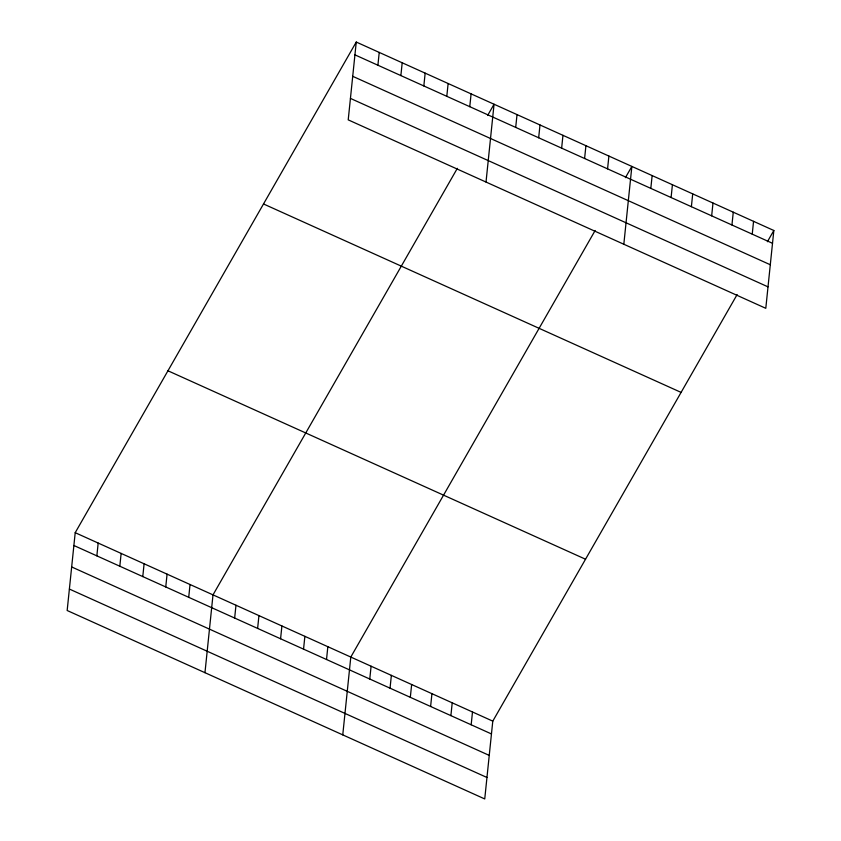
<?xml version="1.0" encoding="UTF-8"?>
<svg xmlns="http://www.w3.org/2000/svg" width="841" height="841" viewBox="0 0 841 841"><rect width="100%" height="100%" fill="white"/><g stroke="black" fill="none" stroke-linecap="round" stroke-linejoin="round"><path stroke-width="1.26" d="M356.258 42.05L348.216 119.864L765.794 308.311L773.836 230.497L356.258 42.05L75.206 532.689L67.164 610.503L484.742 798.95L492.784 721.136L737.126 294.581M96.852 555.859L98.176 543.055M119.821 566.224L121.136 553.42M142.781 576.59L144.105 563.785M165.751 586.955L167.075 574.151M188.72 597.32L190.034 584.516M204.962 672.695L213.004 594.881L457.346 168.326M234.65 618.051L235.974 605.247M257.619 628.416L258.944 615.612M280.579 638.782L281.903 625.977M303.548 649.136L304.873 636.343M377.903 65.22L379.228 52.415M326.518 659.502L327.843 646.697M400.873 75.585L402.198 62.781M342.76 734.876L350.802 657.063L595.144 230.508M423.832 85.95L425.157 73.146M369.767 679.023L371.091 666.219M446.802 96.316L448.127 83.511M390.045 688.18L391.37 675.376M469.772 106.681L471.097 93.877M410.324 697.326L411.648 684.521M430.613 706.482L431.938 693.678M486.014 182.045L494.056 104.231L487.622 115.48M450.892 715.638L452.216 702.834M515.701 127.401L517.026 114.597M471.17 724.784L472.495 711.98M538.671 137.766L539.996 124.962M561.641 148.132L562.955 135.327M584.6 158.497L585.925 145.693M607.57 168.862L608.895 156.058M623.822 244.237L631.864 166.423L625.42 177.661M650.818 188.384L652.143 175.58M671.097 197.53L672.422 184.726M691.386 206.686L692.711 193.882M711.665 215.843L712.989 203.038M731.943 224.989L733.268 212.184M752.232 234.145L753.557 221.341M767.391 241.735L773.836 230.497M354.934 54.854L772.511 243.301M352.715 76.31L770.293 264.747M350.434 98.408L768.012 286.855M263.517 203.964L681.084 392.4M167.958 370.786L585.525 559.223M75.206 532.689L492.784 721.136M73.882 545.494L491.459 733.941M71.664 566.95L489.241 755.397M69.383 589.057L486.96 777.494"/></g></svg>
